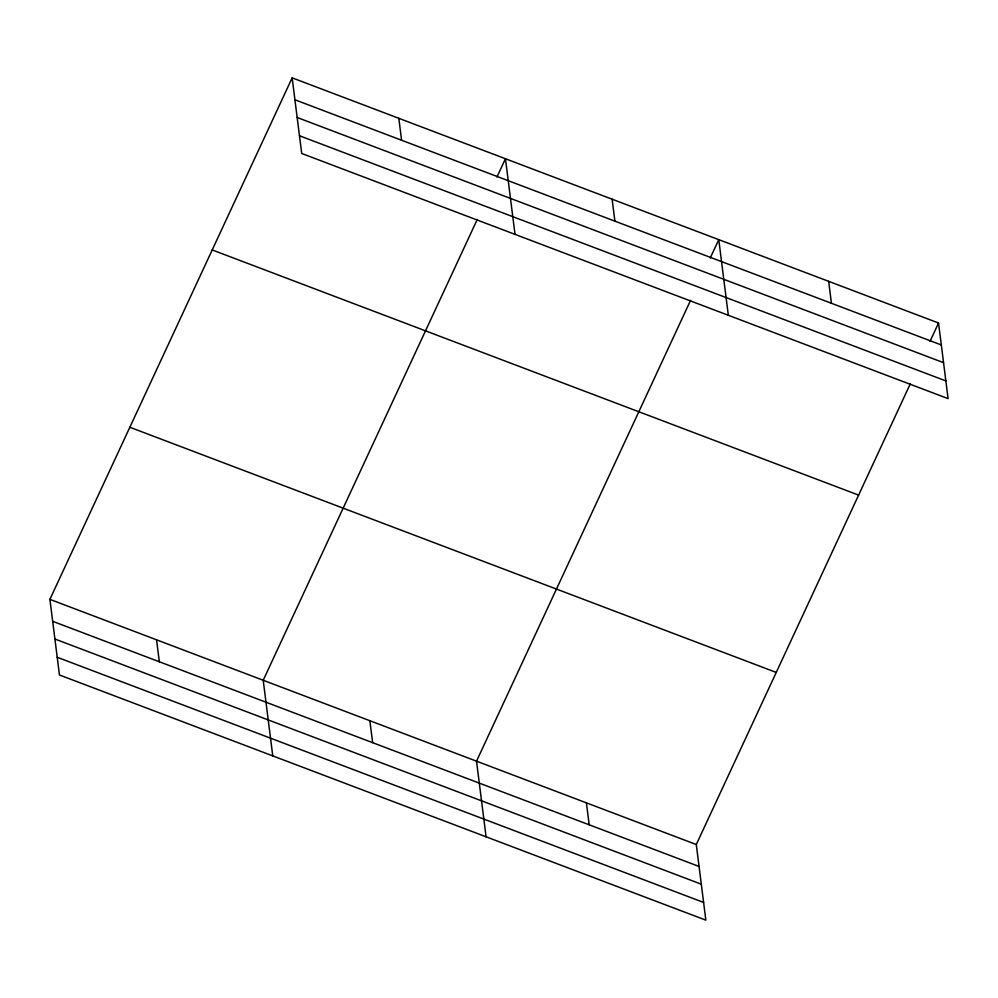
<?xml version="1.0" encoding="UTF-8"?>
<svg xmlns="http://www.w3.org/2000/svg" width="998" height="998" viewBox="0 0 998 998"><rect width="100%" height="100%" fill="white"/><g stroke="black" fill="none" stroke-linecap="round" stroke-linejoin="round"><path stroke-width="1.5" d="M910.376 383.669L696.292 844.533L705.848 920.156L59.456 674.985L49.9 599.361L292.152 77.844L938.544 323.015L948.1 398.639L301.708 153.467L292.152 77.844M477.281 219.41L263.21 680.262L272.766 755.898M496.942 177.083L505.462 158.744L515.018 234.38M690.591 300.311L476.52 761.175L486.076 836.798M710.252 257.995L718.772 239.657L728.328 315.281M930.024 341.353L938.544 323.015M294.921 99.788L941.314 344.959M297.167 117.502L943.559 362.673M299.462 135.753L945.867 380.924M212.212 249.949L858.604 495.108M129.84 427.256L776.232 672.427M49.9 599.361L696.292 844.533M52.669 621.305L699.062 866.476M54.915 639.019L701.307 884.191M57.21 657.27L703.615 902.442M828.664 281.336L831.434 303.28M612.123 199.201L614.893 221.144M586.412 802.854L589.182 824.797M398.813 118.3L401.583 140.244M369.859 720.718L372.641 742.662M156.549 639.818L159.331 661.761"/></g></svg>
